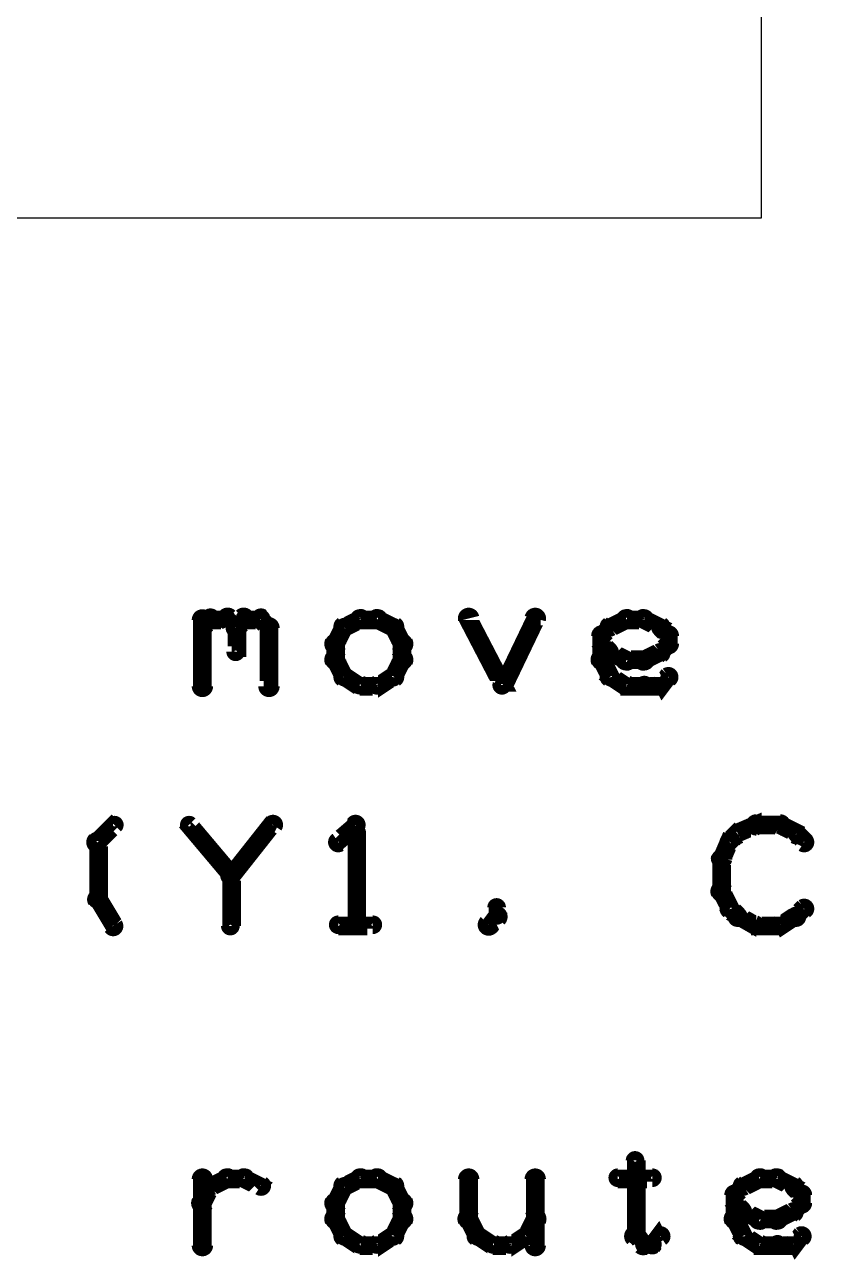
# Model space of a CAD drawing. Extents: x 7835 to 14160, y 8914 to 11568.
# Drawn here: x 11363.3 to 11661.3, y 8923.5 to 9387.5 of the extents above; entities that cross this region are included whole.
import ezdxf

# ---------------------------------------------------------------- set-up
doc = ezdxf.new("R2010")
doc.units = 0
doc.layers.add('_BOARD', color=254, linetype='CONTINUOUS')
doc.layers.add('DOCUMENTATION1', color=3, linetype='CONTINUOUS')

msp = doc.modelspace()

# ---------------------------------------------------------------- linework, layer by layer
at = {"layer": '_BOARD', "color": 3}
msp.add_lwpolyline([(7835, 9315), (11640, 9315), (11640, 9315), (11640, 11565), (11640, 11565), (7835, 11565), (7835, 11565), (7835, 9315), (7835, 9315)], close=True, dxfattribs=at)
at = {"layer": 'DOCUMENTATION1', "color": 94}
for points in [[(11428, 9139, 4, 4, 1), (11432, 9139, 0, 0, 0), (11430, 9139, 0, 0, 0), (11430, 9139, 7, 7, 0), (11430, 9164, 7, 7, 0), (11430, 9164, 0, 0, 0), (11430, 9164, 4, 4, 0), (11432, 9164, 4, 4, 1), (11428, 9164, 0, 0, 0)], [(11429, 9162, 4, 4, 1), (11431, 9160, 0, 0, 0), (11430, 9161, 0, 0, 0), (11430, 9161, 7, 7, 0), (11433, 9164, 7, 7, 0), (11433, 9164, 0, 0, 0), (11433, 9164, 4, 4, 0), (11434, 9163, 4, 4, 1), (11432, 9166, 0, 0, 0)], [(11433, 9166, 4, 4, 1), (11433, 9163, 0, 0, 0), (11433, 9164, 0, 0, 0), (11433, 9164, 7, 7, 0), (11439, 9164, 7, 7, 0), (11439, 9164, 0, 0, 0), (11439, 9164, 4, 4, 0), (11439, 9163, 4, 4, 1), (11439, 9166, 0, 0, 0)], [(11441, 9166, 4, 4, 1), (11438, 9163, 0, 0, 0), (11439, 9164, 0, 0, 0), (11439, 9164, 7, 7, 0), (11443, 9161, 7, 7, 0), (11443, 9161, 0, 0, 0), (11443, 9161, 4, 4, 0), (11441, 9160, 4, 4, 1), (11444, 9162, 0, 0, 0)], [(11441, 9162, 4, 4, 1), (11444, 9160, 0, 0, 0), (11443, 9161, 0, 0, 0), (11443, 9161, 7, 7, 0), (11446, 9164, 7, 7, 0), (11446, 9164, 0, 0, 0), (11446, 9164, 4, 4, 0), (11447, 9163, 4, 4, 1), (11444, 9166, 0, 0, 0)], [(11446, 9166, 4, 4, 1), (11446, 9163, 0, 0, 0), (11446, 9164, 0, 0, 0), (11446, 9164, 7, 7, 0), (11452, 9164, 7, 7, 0), (11452, 9164, 0, 0, 0), (11452, 9164, 4, 4, 0), (11452, 9163, 4, 4, 1), (11452, 9166, 0, 0, 0)], [(11453, 9166, 4, 4, 1), (11451, 9163, 0, 0, 0), (11452, 9164, 0, 0, 0), (11452, 9164, 7, 7, 0), (11455, 9161, 7, 7, 0), (11455, 9161, 0, 0, 0), (11455, 9161, 4, 4, 0), (11454, 9160, 4, 4, 1), (11456, 9162, 0, 0, 0)], [(11490, 9163, 4, 4, 1), (11489, 9166, 0, 0, 0), (11489, 9164, 0, 0, 0), (11489, 9164, 7, 7, 0), (11483, 9161, 7, 7, 0), (11483, 9161, 0, 0, 0), (11483, 9161, 4, 4, 0), (11482, 9163, 4, 4, 1), (11484, 9160, 0, 0, 0)], [(11496, 9163, 4, 4, 1), (11496, 9166, 0, 0, 0), (11496, 9164, 0, 0, 0), (11496, 9164, 7, 7, 0), (11489, 9164, 7, 7, 0), (11489, 9164, 0, 0, 0), (11489, 9164, 4, 4, 0), (11489, 9166, 4, 4, 1), (11489, 9163, 0, 0, 0)], [(11501, 9160, 4, 4, 1), (11503, 9163, 0, 0, 0), (11502, 9161, 0, 0, 0), (11502, 9161, 7, 7, 0), (11496, 9164, 7, 7, 0), (11496, 9164, 0, 0, 0), (11496, 9164, 4, 4, 0), (11496, 9166, 4, 4, 1), (11495, 9163, 0, 0, 0)], [(11532, 9165, 4, 4, 1), (11528, 9164, 0, 0, 0), (11530, 9164, 0, 0, 0), (11530, 9164, 7, 7, 0), (11543, 9139, 7, 7, 0), (11543, 9139, 0, 0, 0), (11543, 9139, 4, 4, 0), (11541, 9139, 4, 4, 1), (11544, 9140, 0, 0, 0)], [(11541, 9140, 4, 4, 1), (11544, 9139, 0, 0, 0), (11543, 9139, 0, 0, 0), (11543, 9139, 7, 7, 0), (11555, 9164, 7, 7, 0), (11555, 9164, 0, 0, 0), (11555, 9164, 4, 4, 0), (11557, 9164, 4, 4, 1), (11553, 9165, 0, 0, 0)], [(11582, 9163, 4, 4, 1), (11584, 9160, 0, 0, 0), (11583, 9161, 0, 0, 0), (11583, 9161, 7, 7, 0), (11589, 9164, 7, 7, 0), (11589, 9164, 0, 0, 0), (11589, 9164, 4, 4, 0), (11590, 9163, 4, 4, 1), (11589, 9166, 0, 0, 0)], [(11589, 9166, 4, 4, 1), (11589, 9163, 0, 0, 0), (11589, 9164, 0, 0, 0), (11589, 9164, 7, 7, 0), (11596, 9164, 7, 7, 0), (11596, 9164, 0, 0, 0), (11596, 9164, 4, 4, 0), (11596, 9163, 4, 4, 1), (11596, 9166, 0, 0, 0)], [(11596, 9166, 4, 4, 1), (11595, 9163, 0, 0, 0), (11596, 9164, 0, 0, 0), (11596, 9164, 7, 7, 0), (11602, 9161, 7, 7, 0), (11602, 9161, 0, 0, 0), (11602, 9161, 4, 4, 0), (11601, 9160, 4, 4, 1), (11603, 9163, 0, 0, 0)], [(11444, 9161, 4, 4, 1), (11441, 9161, 0, 0, 0), (11443, 9161, 0, 0, 0), (11443, 9161, 7, 7, 0), (11443, 9152, 7, 7, 0), (11443, 9152, 0, 0, 0), (11443, 9152, 4, 4, 0), (11441, 9152, 4, 4, 1), (11444, 9152, 0, 0, 0)], [(11457, 9161, 4, 4, 1), (11453, 9161, 0, 0, 0), (11455, 9161, 0, 0, 0), (11455, 9161, 7, 7, 0), (11455, 9139, 7, 7, 0), (11455, 9139, 0, 0, 0), (11455, 9139, 4, 4, 0), (11453, 9139, 4, 4, 1), (11457, 9139, 0, 0, 0)], [(11485, 9160, 4, 4, 1), (11482, 9162, 0, 0, 0), (11483, 9161, 0, 0, 0), (11483, 9161, 7, 7, 0), (11480, 9155, 7, 7, 0), (11480, 9155, 0, 0, 0), (11480, 9155, 4, 4, 0), (11478, 9156, 4, 4, 1), (11482, 9154, 0, 0, 0)], [(11503, 9154, 4, 4, 1), (11507, 9156, 0, 0, 0), (11505, 9155, 0, 0, 0), (11505, 9155, 7, 7, 0), (11502, 9161, 7, 7, 0), (11502, 9161, 0, 0, 0), (11502, 9161, 4, 4, 0), (11503, 9162, 4, 4, 1), (11500, 9160, 0, 0, 0)], [(11579, 9159, 4, 4, 1), (11581, 9157, 0, 0, 0), (11580, 9158, 0, 0, 0), (11580, 9158, 7, 7, 0), (11583, 9161, 7, 7, 0), (11583, 9161, 0, 0, 0), (11583, 9161, 4, 4, 0), (11584, 9160, 4, 4, 1), (11582, 9162, 0, 0, 0)], [(11603, 9162, 4, 4, 1), (11601, 9160, 0, 0, 0), (11602, 9161, 0, 0, 0), (11602, 9161, 7, 7, 0), (11605, 9158, 7, 7, 0), (11605, 9158, 0, 0, 0), (11605, 9158, 4, 4, 0), (11604, 9157, 4, 4, 1), (11606, 9159, 0, 0, 0)], [(11482, 9155, 4, 4, 1), (11478, 9155, 0, 0, 0), (11480, 9155, 0, 0, 0), (11480, 9155, 7, 7, 0), (11480, 9149, 7, 7, 0), (11480, 9149, 0, 0, 0), (11480, 9149, 4, 4, 0), (11478, 9149, 4, 4, 1), (11482, 9149, 0, 0, 0)], [(11503, 9149, 4, 4, 1), (11507, 9149, 0, 0, 0), (11505, 9149, 0, 0, 0), (11505, 9149, 7, 7, 0), (11505, 9155, 7, 7, 0), (11505, 9155, 0, 0, 0), (11505, 9155, 4, 4, 0), (11507, 9155, 4, 4, 1), (11503, 9155, 0, 0, 0)], [(11578, 9149, 4, 4, 1), (11582, 9149, 0, 0, 0), (11580, 9149, 0, 0, 0), (11580, 9149, 7, 7, 0), (11580, 9158, 7, 7, 0), (11580, 9158, 0, 0, 0), (11580, 9158, 4, 4, 0), (11582, 9158, 4, 4, 1), (11578, 9158, 0, 0, 0)], [(11582, 9151, 4, 4, 1), (11584, 9153, 0, 0, 0), (11583, 9152, 0, 0, 0), (11583, 9152, 7, 7, 0), (11580, 9155, 7, 7, 0), (11580, 9155, 0, 0, 0), (11580, 9155, 4, 4, 0), (11581, 9156, 4, 4, 1), (11579, 9154, 0, 0, 0)], [(11606, 9154, 4, 4, 1), (11604, 9156, 0, 0, 0), (11605, 9155, 0, 0, 0), (11605, 9155, 7, 7, 0), (11602, 9152, 7, 7, 0), (11602, 9152, 0, 0, 0), (11602, 9152, 4, 4, 0), (11601, 9153, 4, 4, 1), (11603, 9151, 0, 0, 0)], [(11607, 9158, 4, 4, 1), (11603, 9158, 0, 0, 0), (11605, 9158, 0, 0, 0), (11605, 9158, 7, 7, 0), (11605, 9155, 7, 7, 0), (11605, 9155, 0, 0, 0), (11605, 9155, 4, 4, 0), (11603, 9155, 4, 4, 1), (11607, 9155, 0, 0, 0)], [(11482, 9150, 4, 4, 1), (11478, 9148, 0, 0, 0), (11480, 9149, 0, 0, 0), (11480, 9149, 7, 7, 0), (11483, 9143, 7, 7, 0), (11483, 9143, 0, 0, 0), (11483, 9143, 4, 4, 0), (11482, 9142, 4, 4, 1), (11485, 9143, 0, 0, 0)], [(11500, 9143, 4, 4, 1), (11503, 9142, 0, 0, 0), (11502, 9143, 0, 0, 0), (11502, 9143, 7, 7, 0), (11505, 9149, 7, 7, 0), (11505, 9149, 0, 0, 0), (11505, 9149, 4, 4, 0), (11507, 9148, 4, 4, 1), (11503, 9150, 0, 0, 0)], [(11582, 9142, 4, 4, 1), (11585, 9143, 0, 0, 0), (11583, 9143, 0, 0, 0), (11583, 9143, 7, 7, 0), (11580, 9149, 7, 7, 0), (11580, 9149, 0, 0, 0), (11580, 9149, 4, 4, 0), (11582, 9150, 4, 4, 1), (11578, 9148, 0, 0, 0)], [(11589, 9147, 4, 4, 1), (11590, 9150, 0, 0, 0), (11589, 9149, 0, 0, 0), (11589, 9149, 7, 7, 0), (11583, 9152, 7, 7, 0), (11583, 9152, 0, 0, 0), (11583, 9152, 4, 4, 0), (11584, 9153, 4, 4, 1), (11582, 9150, 0, 0, 0)], [(11603, 9150, 4, 4, 1), (11601, 9153, 0, 0, 0), (11602, 9152, 0, 0, 0), (11602, 9152, 7, 7, 0), (11596, 9149, 7, 7, 0), (11596, 9149, 0, 0, 0), (11596, 9149, 4, 4, 0), (11595, 9150, 4, 4, 1), (11596, 9147, 0, 0, 0)], [(11596, 9147, 4, 4, 1), (11596, 9151, 0, 0, 0), (11596, 9149, 0, 0, 0), (11596, 9149, 7, 7, 0), (11589, 9149, 7, 7, 0), (11589, 9149, 0, 0, 0), (11589, 9149, 4, 4, 0), (11589, 9151, 4, 4, 1), (11589, 9147, 0, 0, 0)], [(11484, 9144, 4, 4, 1), (11482, 9141, 0, 0, 0), (11483, 9143, 0, 0, 0), (11483, 9143, 7, 7, 0), (11489, 9139, 7, 7, 0), (11489, 9139, 0, 0, 0), (11489, 9139, 4, 4, 0), (11489, 9138, 4, 4, 1), (11490, 9141, 0, 0, 0)], [(11495, 9141, 4, 4, 1), (11496, 9138, 0, 0, 0), (11496, 9139, 0, 0, 0), (11496, 9139, 7, 7, 0), (11502, 9143, 7, 7, 0), (11502, 9143, 0, 0, 0), (11502, 9143, 4, 4, 0), (11503, 9141, 4, 4, 1), (11501, 9144, 0, 0, 0)], [(11589, 9138, 4, 4, 1), (11590, 9141, 0, 0, 0), (11589, 9139, 0, 0, 0), (11589, 9139, 7, 7, 0), (11583, 9143, 7, 7, 0), (11583, 9143, 0, 0, 0), (11583, 9143, 4, 4, 0), (11584, 9144, 4, 4, 1), (11582, 9141, 0, 0, 0)], [(11606, 9141, 4, 4, 1), (11604, 9144, 0, 0, 0), (11605, 9143, 0, 0, 0), (11605, 9143, 7, 7, 0), (11602, 9139, 7, 7, 0), (11602, 9139, 0, 0, 0), (11602, 9139, 4, 4, 0), (11601, 9141, 4, 4, 1), (11603, 9138, 0, 0, 0)], [(11489, 9141, 4, 4, 1), (11489, 9138, 0, 0, 0), (11489, 9139, 0, 0, 0), (11489, 9139, 7, 7, 0), (11496, 9139, 7, 7, 0), (11496, 9139, 0, 0, 0), (11496, 9139, 4, 4, 0), (11496, 9138, 4, 4, 1), (11496, 9141, 0, 0, 0)], [(11596, 9138, 4, 4, 1), (11596, 9141, 0, 0, 0), (11596, 9139, 0, 0, 0), (11596, 9139, 7, 7, 0), (11589, 9139, 7, 7, 0), (11589, 9139, 0, 0, 0), (11589, 9139, 4, 4, 0), (11589, 9141, 4, 4, 1), (11589, 9138, 0, 0, 0)], [(11602, 9138, 4, 4, 1), (11602, 9141, 0, 0, 0), (11602, 9139, 0, 0, 0), (11602, 9139, 7, 7, 0), (11596, 9139, 7, 7, 0), (11596, 9139, 0, 0, 0), (11596, 9139, 4, 4, 0), (11596, 9141, 4, 4, 1), (11596, 9138, 0, 0, 0)], [(11389, 9082, 4, 4, 1), (11392, 9079, 0, 0, 0), (11391, 9081, 0, 0, 0), (11391, 9081, 7, 7, 0), (11397, 9087, 7, 7, 0), (11397, 9087, 0, 0, 0), (11397, 9087, 4, 4, 0), (11398, 9086, 4, 4, 1), (11396, 9088, 0, 0, 0)], [(11439, 9067, 4, 4, 1), (11442, 9069, 0, 0, 0), (11441, 9068, 0, 0, 0), (11441, 9068, 7, 7, 0), (11425, 9087, 7, 7, 0), (11425, 9087, 0, 0, 0), (11425, 9087, 4, 4, 0), (11426, 9088, 4, 4, 1), (11424, 9086, 0, 0, 0)], [(11439, 9069, 4, 4, 1), (11442, 9067, 0, 0, 0), (11441, 9068, 0, 0, 0), (11441, 9068, 7, 7, 0), (11456, 9087, 7, 7, 0), (11456, 9087, 0, 0, 0), (11456, 9087, 4, 4, 0), (11458, 9086, 4, 4, 1), (11455, 9088, 0, 0, 0)], [(11489, 9086, 4, 4, 1), (11486, 9088, 0, 0, 0), (11488, 9087, 0, 0, 0), (11488, 9087, 7, 7, 0), (11481, 9081, 7, 7, 0), (11481, 9081, 0, 0, 0), (11481, 9081, 4, 4, 0), (11480, 9082, 4, 4, 1), (11482, 9079, 0, 0, 0)], [(11486, 9049, 4, 4, 1), (11489, 9049, 0, 0, 0), (11488, 9049, 0, 0, 0), (11488, 9049, 7, 7, 0), (11488, 9087, 7, 7, 0), (11488, 9087, 0, 0, 0), (11488, 9087, 4, 4, 0), (11489, 9087, 4, 4, 1), (11486, 9087, 0, 0, 0)], [(11630, 9085, 4, 4, 1), (11632, 9082, 0, 0, 0), (11631, 9084, 0, 0, 0), (11631, 9084, 7, 7, 0), (11638, 9087, 7, 7, 0), (11638, 9087, 0, 0, 0), (11638, 9087, 4, 4, 0), (11638, 9085, 4, 4, 1), (11637, 9088, 0, 0, 0)], [(11638, 9089, 4, 4, 1), (11638, 9085, 0, 0, 0), (11638, 9087, 0, 0, 0), (11638, 9087, 7, 7, 0), (11647, 9087, 7, 7, 0), (11647, 9087, 0, 0, 0), (11647, 9087, 4, 4, 0), (11647, 9085, 4, 4, 1), (11647, 9089, 0, 0, 0)], [(11648, 9088, 4, 4, 1), (11646, 9085, 0, 0, 0), (11647, 9087, 0, 0, 0), (11647, 9087, 7, 7, 0), (11653, 9084, 7, 7, 0), (11653, 9084, 0, 0, 0), (11653, 9084, 4, 4, 0), (11652, 9082, 4, 4, 1), (11654, 9085, 0, 0, 0)], [(11389, 9059, 4, 4, 1), (11392, 9059, 0, 0, 0), (11391, 9059, 0, 0, 0), (11391, 9059, 7, 7, 0), (11391, 9081, 7, 7, 0), (11391, 9081, 0, 0, 0), (11391, 9081, 4, 4, 0), (11392, 9081, 4, 4, 1), (11389, 9081, 0, 0, 0)], [(11623, 9075, 4, 4, 1), (11627, 9074, 0, 0, 0), (11625, 9074, 0, 0, 0), (11625, 9074, 7, 7, 0), (11628, 9081, 7, 7, 0), (11628, 9081, 0, 0, 0), (11628, 9081, 4, 4, 0), (11630, 9080, 4, 4, 1), (11627, 9081, 0, 0, 0)], [(11627, 9082, 4, 4, 1), (11629, 9079, 0, 0, 0), (11628, 9081, 0, 0, 0), (11628, 9081, 7, 7, 0), (11631, 9084, 7, 7, 0), (11631, 9084, 0, 0, 0), (11631, 9084, 4, 4, 0), (11632, 9083, 4, 4, 1), (11630, 9085, 0, 0, 0)], [(11654, 9085, 4, 4, 1), (11652, 9083, 0, 0, 0), (11653, 9084, 0, 0, 0), (11653, 9084, 7, 7, 0), (11656, 9081, 7, 7, 0), (11656, 9081, 0, 0, 0), (11656, 9081, 4, 4, 0), (11655, 9079, 4, 4, 1), (11657, 9082, 0, 0, 0)], [(11623, 9062, 4, 4, 1), (11627, 9062, 0, 0, 0), (11625, 9062, 0, 0, 0), (11625, 9062, 7, 7, 0), (11625, 9074, 7, 7, 0), (11625, 9074, 0, 0, 0), (11625, 9074, 4, 4, 0), (11627, 9074, 4, 4, 1), (11623, 9074, 0, 0, 0)], [(11439, 9049, 4, 4, 1), (11442, 9049, 0, 0, 0), (11441, 9049, 0, 0, 0), (11441, 9049, 7, 7, 0), (11441, 9068, 7, 7, 0), (11441, 9068, 0, 0, 0), (11441, 9068, 4, 4, 0), (11442, 9068, 4, 4, 1), (11439, 9068, 0, 0, 0)], [(11627, 9055, 4, 4, 1), (11630, 9056, 0, 0, 0), (11628, 9056, 0, 0, 0), (11628, 9056, 7, 7, 0), (11625, 9062, 7, 7, 0), (11625, 9062, 0, 0, 0), (11625, 9062, 4, 4, 0), (11627, 9063, 4, 4, 1), (11623, 9061, 0, 0, 0)], [(11395, 9048, 4, 4, 1), (11398, 9050, 0, 0, 0), (11397, 9049, 0, 0, 0), (11397, 9049, 7, 7, 0), (11391, 9059, 7, 7, 0), (11391, 9059, 0, 0, 0), (11391, 9059, 4, 4, 0), (11392, 9060, 4, 4, 1), (11389, 9058, 0, 0, 0)], [(11536, 9051, 4, 4, 1), (11539, 9048, 0, 0, 0), (11538, 9049, 0, 0, 0), (11538, 9049, 7, 7, 0), (11541, 9053, 7, 7, 0), (11541, 9053, 0, 0, 0), (11541, 9053, 4, 4, 0), (11542, 9051, 4, 4, 1), (11539, 9054, 0, 0, 0)], [(11539, 9053, 4, 4, 1), (11542, 9053, 0, 0, 0), (11541, 9053, 0, 0, 0), (11541, 9053, 7, 7, 0), (11541, 9056, 7, 7, 0), (11541, 9056, 0, 0, 0), (11541, 9056, 4, 4, 0), (11542, 9056, 4, 4, 1), (11539, 9056, 0, 0, 0)], [(11630, 9051, 4, 4, 1), (11632, 9054, 0, 0, 0), (11631, 9053, 0, 0, 0), (11631, 9053, 7, 7, 0), (11628, 9056, 7, 7, 0), (11628, 9056, 0, 0, 0), (11628, 9056, 4, 4, 0), (11629, 9057, 4, 4, 1), (11627, 9054, 0, 0, 0)], [(11637, 9048, 4, 4, 1), (11638, 9051, 0, 0, 0), (11638, 9049, 0, 0, 0), (11638, 9049, 7, 7, 0), (11631, 9053, 7, 7, 0), (11631, 9053, 0, 0, 0), (11631, 9053, 4, 4, 0), (11632, 9054, 4, 4, 1), (11630, 9051, 0, 0, 0)], [(11654, 9051, 4, 4, 1), (11652, 9054, 0, 0, 0), (11653, 9053, 0, 0, 0), (11653, 9053, 7, 7, 0), (11647, 9049, 7, 7, 0), (11647, 9049, 0, 0, 0), (11647, 9049, 4, 4, 0), (11646, 9051, 4, 4, 1), (11648, 9048, 0, 0, 0)], [(11657, 9054, 4, 4, 1), (11655, 9057, 0, 0, 0), (11656, 9056, 0, 0, 0), (11656, 9056, 7, 7, 0), (11653, 9053, 7, 7, 0), (11653, 9053, 0, 0, 0), (11653, 9053, 4, 4, 0), (11652, 9054, 4, 4, 1), (11654, 9051, 0, 0, 0)], [(11481, 9051, 4, 4, 1), (11481, 9048, 0, 0, 0), (11481, 9049, 0, 0, 0), (11481, 9049, 7, 7, 0), (11494, 9049, 7, 7, 0), (11494, 9049, 0, 0, 0), (11494, 9049, 4, 4, 0), (11494, 9048, 4, 4, 1), (11494, 9051, 0, 0, 0)], [(11647, 9048, 4, 4, 1), (11647, 9051, 0, 0, 0), (11647, 9049, 0, 0, 0), (11647, 9049, 7, 7, 0), (11638, 9049, 7, 7, 0), (11638, 9049, 0, 0, 0), (11638, 9049, 4, 4, 0), (11638, 9051, 4, 4, 1), (11638, 9048, 0, 0, 0)], [(11594, 8961, 4, 4, 1), (11591, 8961, 0, 0, 0), (11593, 8961, 0, 0, 0), (11593, 8961, 7, 7, 0), (11593, 8933, 7, 7, 0), (11593, 8933, 0, 0, 0), (11593, 8933, 4, 4, 0), (11591, 8933, 4, 4, 1), (11594, 8933, 0, 0, 0)], [(11428, 8946, 4, 4, 1), (11432, 8944, 0, 0, 0), (11430, 8945, 0, 0, 0), (11430, 8945, 7, 7, 0), (11433, 8951, 7, 7, 0), (11433, 8951, 0, 0, 0), (11433, 8951, 4, 4, 0), (11435, 8950, 4, 4, 1), (11432, 8952, 0, 0, 0)], [(11428, 8929, 4, 4, 1), (11432, 8929, 0, 0, 0), (11430, 8929, 0, 0, 0), (11430, 8929, 7, 7, 0), (11430, 8954, 7, 7, 0), (11430, 8954, 0, 0, 0), (11430, 8954, 4, 4, 0), (11432, 8954, 4, 4, 1), (11428, 8954, 0, 0, 0)], [(11432, 8953, 4, 4, 1), (11434, 8950, 0, 0, 0), (11433, 8951, 0, 0, 0), (11433, 8951, 7, 7, 0), (11439, 8954, 7, 7, 0), (11439, 8954, 0, 0, 0), (11439, 8954, 4, 4, 0), (11440, 8953, 4, 4, 1), (11439, 8956, 0, 0, 0)], [(11439, 8956, 4, 4, 1), (11439, 8953, 0, 0, 0), (11439, 8954, 0, 0, 0), (11439, 8954, 7, 7, 0), (11446, 8954, 7, 7, 0), (11446, 8954, 0, 0, 0), (11446, 8954, 4, 4, 0), (11446, 8953, 4, 4, 1), (11446, 8956, 0, 0, 0)], [(11446, 8956, 4, 4, 1), (11445, 8953, 0, 0, 0), (11446, 8954, 0, 0, 0), (11446, 8954, 7, 7, 0), (11452, 8951, 7, 7, 0), (11452, 8951, 0, 0, 0), (11452, 8951, 4, 4, 0), (11451, 8950, 4, 4, 1), (11453, 8953, 0, 0, 0)], [(11485, 8950, 4, 4, 1), (11482, 8952, 0, 0, 0), (11483, 8951, 0, 0, 0), (11483, 8951, 7, 7, 0), (11480, 8945, 7, 7, 0), (11480, 8945, 0, 0, 0), (11480, 8945, 4, 4, 0), (11478, 8946, 4, 4, 1), (11482, 8944, 0, 0, 0)], [(11490, 8953, 4, 4, 1), (11489, 8956, 0, 0, 0), (11489, 8954, 0, 0, 0), (11489, 8954, 7, 7, 0), (11483, 8951, 7, 7, 0), (11483, 8951, 0, 0, 0), (11483, 8951, 4, 4, 0), (11482, 8953, 4, 4, 1), (11484, 8950, 0, 0, 0)], [(11496, 8953, 4, 4, 1), (11496, 8956, 0, 0, 0), (11496, 8954, 0, 0, 0), (11496, 8954, 7, 7, 0), (11489, 8954, 7, 7, 0), (11489, 8954, 0, 0, 0), (11489, 8954, 4, 4, 0), (11489, 8956, 4, 4, 1), (11489, 8953, 0, 0, 0)], [(11501, 8950, 4, 4, 1), (11503, 8953, 0, 0, 0), (11502, 8951, 0, 0, 0), (11502, 8951, 7, 7, 0), (11496, 8954, 7, 7, 0), (11496, 8954, 0, 0, 0), (11496, 8954, 4, 4, 0), (11496, 8956, 4, 4, 1), (11495, 8953, 0, 0, 0)], [(11503, 8944, 4, 4, 1), (11507, 8946, 0, 0, 0), (11505, 8945, 0, 0, 0), (11505, 8945, 7, 7, 0), (11502, 8951, 7, 7, 0), (11502, 8951, 0, 0, 0), (11502, 8951, 4, 4, 0), (11503, 8952, 4, 4, 1), (11500, 8950, 0, 0, 0)], [(11532, 8954, 4, 4, 1), (11528, 8954, 0, 0, 0), (11530, 8954, 0, 0, 0), (11530, 8954, 7, 7, 0), (11530, 8939, 7, 7, 0), (11530, 8939, 0, 0, 0), (11530, 8939, 4, 4, 0), (11528, 8939, 4, 4, 1), (11532, 8939, 0, 0, 0)], [(11557, 8954, 4, 4, 1), (11553, 8954, 0, 0, 0), (11555, 8954, 0, 0, 0), (11555, 8954, 7, 7, 0), (11555, 8929, 7, 7, 0), (11555, 8929, 0, 0, 0), (11555, 8929, 4, 4, 0), (11553, 8929, 4, 4, 1), (11557, 8929, 0, 0, 0)], [(11586, 8956, 4, 4, 1), (11586, 8953, 0, 0, 0), (11586, 8954, 0, 0, 0), (11586, 8954, 7, 7, 0), (11599, 8954, 7, 7, 0), (11599, 8954, 0, 0, 0), (11599, 8954, 4, 4, 0), (11599, 8953, 4, 4, 1), (11599, 8956, 0, 0, 0)], [(11629, 8949, 4, 4, 1), (11631, 8947, 0, 0, 0), (11630, 8948, 0, 0, 0), (11630, 8948, 7, 7, 0), (11633, 8951, 7, 7, 0), (11633, 8951, 0, 0, 0), (11633, 8951, 4, 4, 0), (11634, 8950, 4, 4, 1), (11632, 8952, 0, 0, 0)], [(11632, 8953, 4, 4, 1), (11634, 8950, 0, 0, 0), (11633, 8951, 0, 0, 0), (11633, 8951, 7, 7, 0), (11639, 8954, 7, 7, 0), (11639, 8954, 0, 0, 0), (11639, 8954, 4, 4, 0), (11640, 8953, 4, 4, 1), (11639, 8956, 0, 0, 0)], [(11639, 8956, 4, 4, 1), (11639, 8953, 0, 0, 0), (11639, 8954, 0, 0, 0), (11639, 8954, 7, 7, 0), (11646, 8954, 7, 7, 0), (11646, 8954, 0, 0, 0), (11646, 8954, 4, 4, 0), (11646, 8953, 4, 4, 1), (11646, 8956, 0, 0, 0)], [(11646, 8956, 4, 4, 1), (11645, 8953, 0, 0, 0), (11646, 8954, 0, 0, 0), (11646, 8954, 7, 7, 0), (11652, 8951, 7, 7, 0), (11652, 8951, 0, 0, 0), (11652, 8951, 4, 4, 0), (11651, 8950, 4, 4, 1), (11653, 8953, 0, 0, 0)], [(11653, 8952, 4, 4, 1), (11651, 8950, 0, 0, 0), (11652, 8951, 0, 0, 0), (11652, 8951, 7, 7, 0), (11655, 8948, 7, 7, 0), (11655, 8948, 0, 0, 0), (11655, 8948, 4, 4, 0), (11654, 8947, 4, 4, 1), (11656, 8949, 0, 0, 0)], [(11628, 8939, 4, 4, 1), (11632, 8939, 0, 0, 0), (11630, 8939, 0, 0, 0), (11630, 8939, 7, 7, 0), (11630, 8948, 7, 7, 0), (11630, 8948, 0, 0, 0), (11630, 8948, 4, 4, 0), (11632, 8948, 4, 4, 1), (11628, 8948, 0, 0, 0)], [(11657, 8948, 4, 4, 1), (11653, 8948, 0, 0, 0), (11655, 8948, 0, 0, 0), (11655, 8948, 7, 7, 0), (11655, 8945, 7, 7, 0), (11655, 8945, 0, 0, 0), (11655, 8945, 4, 4, 0), (11653, 8945, 4, 4, 1), (11657, 8945, 0, 0, 0)], [(11482, 8945, 4, 4, 1), (11478, 8945, 0, 0, 0), (11480, 8945, 0, 0, 0), (11480, 8945, 7, 7, 0), (11480, 8939, 7, 7, 0), (11480, 8939, 0, 0, 0), (11480, 8939, 4, 4, 0), (11478, 8939, 4, 4, 1), (11482, 8939, 0, 0, 0)], [(11503, 8939, 4, 4, 1), (11507, 8939, 0, 0, 0), (11505, 8939, 0, 0, 0), (11505, 8939, 7, 7, 0), (11505, 8945, 7, 7, 0), (11505, 8945, 0, 0, 0), (11505, 8945, 4, 4, 0), (11507, 8945, 4, 4, 1), (11503, 8945, 0, 0, 0)], [(11632, 8941, 4, 4, 1), (11634, 8943, 0, 0, 0), (11633, 8942, 0, 0, 0), (11633, 8942, 7, 7, 0), (11630, 8945, 7, 7, 0), (11630, 8945, 0, 0, 0), (11630, 8945, 4, 4, 0), (11631, 8946, 4, 4, 1), (11629, 8944, 0, 0, 0)], [(11639, 8937, 4, 4, 1), (11640, 8940, 0, 0, 0), (11639, 8939, 0, 0, 0), (11639, 8939, 7, 7, 0), (11633, 8942, 7, 7, 0), (11633, 8942, 0, 0, 0), (11633, 8942, 4, 4, 0), (11634, 8943, 4, 4, 1), (11632, 8940, 0, 0, 0)], [(11653, 8940, 4, 4, 1), (11651, 8943, 0, 0, 0), (11652, 8942, 0, 0, 0), (11652, 8942, 7, 7, 0), (11646, 8939, 7, 7, 0), (11646, 8939, 0, 0, 0), (11646, 8939, 4, 4, 0), (11645, 8940, 4, 4, 1), (11646, 8937, 0, 0, 0)], [(11656, 8944, 4, 4, 1), (11654, 8946, 0, 0, 0), (11655, 8945, 0, 0, 0), (11655, 8945, 7, 7, 0), (11652, 8942, 7, 7, 0), (11652, 8942, 0, 0, 0), (11652, 8942, 4, 4, 0), (11651, 8943, 4, 4, 1), (11653, 8941, 0, 0, 0)], [(11482, 8940, 4, 4, 1), (11478, 8938, 0, 0, 0), (11480, 8939, 0, 0, 0), (11480, 8939, 7, 7, 0), (11483, 8933, 7, 7, 0), (11483, 8933, 0, 0, 0), (11483, 8933, 4, 4, 0), (11482, 8932, 4, 4, 1), (11485, 8933, 0, 0, 0)], [(11500, 8933, 4, 4, 1), (11503, 8932, 0, 0, 0), (11502, 8933, 0, 0, 0), (11502, 8933, 7, 7, 0), (11505, 8939, 7, 7, 0), (11505, 8939, 0, 0, 0), (11505, 8939, 4, 4, 0), (11507, 8938, 4, 4, 1), (11503, 8940, 0, 0, 0)], [(11532, 8940, 4, 4, 1), (11528, 8938, 0, 0, 0), (11530, 8939, 0, 0, 0), (11530, 8939, 7, 7, 0), (11533, 8933, 7, 7, 0), (11533, 8933, 0, 0, 0), (11533, 8933, 4, 4, 0), (11532, 8932, 4, 4, 1), (11535, 8933, 0, 0, 0)], [(11550, 8933, 4, 4, 1), (11553, 8932, 0, 0, 0), (11552, 8933, 0, 0, 0), (11552, 8933, 7, 7, 0), (11555, 8939, 7, 7, 0), (11555, 8939, 0, 0, 0), (11555, 8939, 4, 4, 0), (11557, 8938, 4, 4, 1), (11553, 8940, 0, 0, 0)], [(11632, 8932, 4, 4, 1), (11635, 8933, 0, 0, 0), (11633, 8933, 0, 0, 0), (11633, 8933, 7, 7, 0), (11630, 8939, 7, 7, 0), (11630, 8939, 0, 0, 0), (11630, 8939, 4, 4, 0), (11632, 8940, 4, 4, 1), (11628, 8938, 0, 0, 0)], [(11646, 8937, 4, 4, 1), (11646, 8941, 0, 0, 0), (11646, 8939, 0, 0, 0), (11646, 8939, 7, 7, 0), (11639, 8939, 7, 7, 0), (11639, 8939, 0, 0, 0), (11639, 8939, 4, 4, 0), (11639, 8941, 4, 4, 1), (11639, 8937, 0, 0, 0)], [(11484, 8934, 4, 4, 1), (11482, 8931, 0, 0, 0), (11483, 8933, 0, 0, 0), (11483, 8933, 7, 7, 0), (11489, 8929, 7, 7, 0), (11489, 8929, 0, 0, 0), (11489, 8929, 4, 4, 0), (11489, 8928, 4, 4, 1), (11490, 8931, 0, 0, 0)], [(11495, 8931, 4, 4, 1), (11496, 8928, 0, 0, 0), (11496, 8929, 0, 0, 0), (11496, 8929, 7, 7, 0), (11502, 8933, 7, 7, 0), (11502, 8933, 0, 0, 0), (11502, 8933, 4, 4, 0), (11503, 8931, 4, 4, 1), (11501, 8934, 0, 0, 0)], [(11534, 8934, 4, 4, 1), (11532, 8931, 0, 0, 0), (11533, 8933, 0, 0, 0), (11533, 8933, 7, 7, 0), (11539, 8929, 7, 7, 0), (11539, 8929, 0, 0, 0), (11539, 8929, 4, 4, 0), (11539, 8928, 4, 4, 1), (11540, 8931, 0, 0, 0)], [(11545, 8931, 4, 4, 1), (11546, 8928, 0, 0, 0), (11546, 8929, 0, 0, 0), (11546, 8929, 7, 7, 0), (11552, 8933, 7, 7, 0), (11552, 8933, 0, 0, 0), (11552, 8933, 4, 4, 0), (11553, 8931, 4, 4, 1), (11551, 8934, 0, 0, 0)], [(11594, 8934, 4, 4, 1), (11591, 8931, 0, 0, 0), (11593, 8933, 0, 0, 0), (11593, 8933, 7, 7, 0), (11596, 8929, 7, 7, 0), (11596, 8929, 0, 0, 0), (11596, 8929, 4, 4, 0), (11594, 8928, 4, 4, 1), (11597, 8931, 0, 0, 0)], [(11598, 8931, 4, 4, 1), (11600, 8928, 0, 0, 0), (11599, 8929, 0, 0, 0), (11599, 8929, 7, 7, 0), (11602, 8933, 7, 7, 0), (11602, 8933, 0, 0, 0), (11602, 8933, 4, 4, 0), (11603, 8931, 4, 4, 1), (11601, 8934, 0, 0, 0)], [(11639, 8928, 4, 4, 1), (11640, 8931, 0, 0, 0), (11639, 8929, 0, 0, 0), (11639, 8929, 7, 7, 0), (11633, 8933, 7, 7, 0), (11633, 8933, 0, 0, 0), (11633, 8933, 4, 4, 0), (11634, 8934, 4, 4, 1), (11632, 8931, 0, 0, 0)], [(11656, 8931, 4, 4, 1), (11654, 8934, 0, 0, 0), (11655, 8933, 0, 0, 0), (11655, 8933, 7, 7, 0), (11652, 8929, 7, 7, 0), (11652, 8929, 0, 0, 0), (11652, 8929, 4, 4, 0), (11651, 8931, 4, 4, 1), (11653, 8928, 0, 0, 0)], [(11489, 8931, 4, 4, 1), (11489, 8928, 0, 0, 0), (11489, 8929, 0, 0, 0), (11489, 8929, 7, 7, 0), (11496, 8929, 7, 7, 0), (11496, 8929, 0, 0, 0), (11496, 8929, 4, 4, 0), (11496, 8928, 4, 4, 1), (11496, 8931, 0, 0, 0)], [(11539, 8931, 4, 4, 1), (11539, 8928, 0, 0, 0), (11539, 8929, 0, 0, 0), (11539, 8929, 7, 7, 0), (11546, 8929, 7, 7, 0), (11546, 8929, 0, 0, 0), (11546, 8929, 4, 4, 0), (11546, 8928, 4, 4, 1), (11546, 8931, 0, 0, 0)], [(11596, 8931, 4, 4, 1), (11596, 8928, 0, 0, 0), (11596, 8929, 0, 0, 0), (11596, 8929, 7, 7, 0), (11599, 8929, 7, 7, 0), (11599, 8929, 0, 0, 0), (11599, 8929, 4, 4, 0), (11599, 8928, 4, 4, 1), (11599, 8931, 0, 0, 0)], [(11646, 8928, 4, 4, 1), (11646, 8931, 0, 0, 0), (11646, 8929, 0, 0, 0), (11646, 8929, 7, 7, 0), (11639, 8929, 7, 7, 0), (11639, 8929, 0, 0, 0), (11639, 8929, 4, 4, 0), (11639, 8931, 4, 4, 1), (11639, 8928, 0, 0, 0)], [(11652, 8928, 4, 4, 1), (11652, 8931, 0, 0, 0), (11652, 8929, 0, 0, 0), (11652, 8929, 7, 7, 0), (11646, 8929, 7, 7, 0), (11646, 8929, 0, 0, 0), (11646, 8929, 4, 4, 0), (11646, 8931, 4, 4, 1), (11646, 8928, 0, 0, 0)]]:
    msp.add_lwpolyline(points, format="xyseb", dxfattribs=at)

doc.saveas('drawing.dxf')
